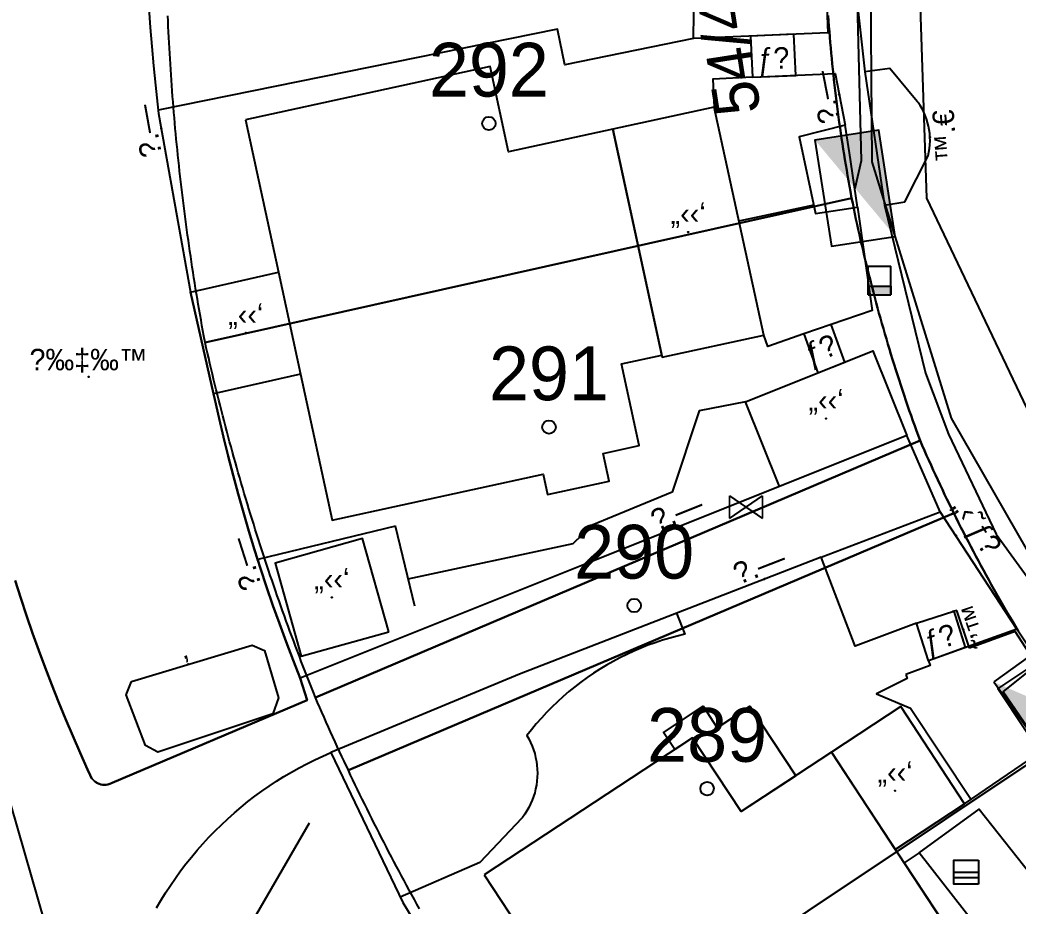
# Model space of a CAD drawing. Header units: metres. Extents: x 218299 to 220222, y 572714 to 574340.
# Drawn here: x 218781.25 to 218818.39, y 573152.47 to 573185.44 of the extents above; entities that cross this region are included whole.
import ezdxf
from ezdxf.enums import TextEntityAlignment as Align

# ---------------------------------------------------------------- set-up
doc = ezdxf.new("R2010")
doc.units = ezdxf.units.M
doc.header["$MEASUREMENT"] = 0
for name, color, linetype in [('1601', 44, 'LANDBORDER'), ('1602', 44, 'Continuous'), ('1603', 44, 'Continuous'), ('6091', 102, 'CABLEUNDEXIST03'), ('6151', 102, 'CABLEUNDEXIST03'), ('6261', 7, 'Continuous'), ('A_POINTS', 2, 'Continuous'), ('M2200', 253, 'Continuous'), ('M2207', 253, 'Continuous'), ('M2220', 253, 'Continuous'), ('M2401', 7, 'Continuous'), ('M2404', 7, 'Continuous'), ('M2407', 253, 'Continuous'), ('M2408', 253, 'Continuous'), ('M2412', 253, 'Continuous'), ('M2420', 253, 'Continuous'), ('M2601', 253, 'Continuous'), ('M2602', 253, 'Continuous'), ('M2605', 253, 'Continuous'), ('M2612', 253, 'Continuous'), ('M2802', 253, 'Continuous'), ('M4609', 253, 'Continuous'), ('M5203', 253, 'Continuous'), ('M5235', 253, 'Continuous')]:
    doc.layers.add(name, color=color, linetype=linetype)
doc.styles.add('HEBTXT', font='HEBTXT')
doc.styles.add('MAVAT_HEBTXT', font='HEBTXT')
doc.linetypes.add('CABLEUNDEXIST03', pattern='A,3.5,[222,elecad.shx,S=0.01,R=0,X=0,Y=0],1.5', length=5)
doc.linetypes.add('LANDBORDER', pattern='A,6.25,[208,elecad.shx,S=0.02,R=0,X=-0.6,Y=0],12.5,[208,elecad.shx,S=0.02,R=180,X=0.6,Y=0],6.25', length=25)

# ---------------------------------------------------------------- blocks, each defined once
blk = doc.blocks.new('6261')
blk.add_lwpolyline([(-2, -1.2), (2, -1.2), (2, 1.2), (-2, 1.2)], close=True)
at = {"color": 0}
blk.add_solid([(2, 1.2), (-2, -1.2), (2, -1.2)], dxfattribs=at)
at = {"color": 0, "style": 'HEBTXT'}
blk.add_attdef('PIL_NAME', (2.689, 2.418), '', height=1.7, dxfattribs=at)
at = {"style": 'HEBTXT'}
blk.add_attdef('CAMUT_MONIM', (2.489, 0.218), '', height=1.7, dxfattribs=at)
at = {"color": 0, "style": 'HEBTXT', "flags": 1}
for tag, p in [('TYPE', (2.585, -1.773)), ('MAP_TYPE', (2.689, -3.782))]:
    blk.add_attdef(tag, p, '', height=1.7, dxfattribs=at)
blk = doc.blocks.new('1603')
at = {"layer": 'A_POINTS'}
blk.add_circle((0, 0), 0.25, dxfattribs=at)
at = {"color": 0, "style": 'HEBTXT'}
blk.add_attdef('PARCEL_NUM', text='', height=2, dxfattribs=at).set_placement((0, 1), align=Align.CENTER)
at = {"color": 0, "style": 'HEBTXT', "flags": 1}
blk.add_attdef('LOT_NUM', text='', height=2, dxfattribs=at).set_placement((0, -2.5), align=Align.CENTER)
blk = doc.blocks.new('M2404')
blk.add_circle((0, 0), 0.025)
at = {"style": 'MAVAT_HEBTXT'}
blk.add_attdef('NAME', text='', height=0.8, dxfattribs=at).set_placement((0, 1.592), align=Align.MIDDLE)
blk = doc.blocks.new('M2408')
blk.add_circle((0, 0), 0.025)
at = {"style": 'MAVAT_HEBTXT'}
blk.add_attdef('NAME', text='', height=0.8, dxfattribs=at).set_placement((0, 1.592), align=Align.MIDDLE)
blk = doc.blocks.new('M2802')
blk.add_circle((0, 0), 0.025)
at = {"style": 'MAVAT_HEBTXT'}
blk.add_attdef('NAME', text='', height=0.8, dxfattribs=at).set_placement((0, 1.592), align=Align.MIDDLE)
blk = doc.blocks.new('M2601')
blk.add_circle((0, 0), 0.025)
at = {"style": 'MAVAT_HEBTXT'}
blk.add_attdef('NAME', text='', height=0.8, dxfattribs=at).set_placement((0, 1.592), align=Align.MIDDLE)
blk = doc.blocks.new('M2605')
blk.add_circle((0, 0), 0.025)
at = {"style": 'MAVAT_HEBTXT'}
blk.add_attdef('NAME', text='', height=0.8, dxfattribs=at).set_placement((0, 1.592), align=Align.MIDDLE)
blk = doc.blocks.new('M2612')
blk.add_circle((0, 0), 0.025)
at = {"style": 'MAVAT_HEBTXT'}
blk.add_attdef('NAME', text='', height=0.8, dxfattribs=at).set_placement((0, 1.592), align=Align.MIDDLE)
blk = doc.blocks.new('M2207')
blk.add_circle((0, 0), 0.025)
at = {"style": 'MAVAT_HEBTXT'}
blk.add_attdef('NAME', text='', height=0.8, dxfattribs=at).set_placement((0, 1.592), align=Align.MIDDLE)
blk = doc.blocks.new('M2412')
blk.add_circle((0, 0), 0.025)
at = {"style": 'MAVAT_HEBTXT'}
blk.add_attdef('NAME', text='', height=0.8, dxfattribs=at).set_placement((0, 1.592), align=Align.MIDDLE)
blk = doc.blocks.new('M5203')
for points in [[(1.54, -1.47), (-1.54, -1.47), (-1.54, 1.47), (1.54, 1.47)], [(1.54, 1.47), (1.54, -1.47)], [(-1.54, 0), (1.54, 0)], [(-1.54, -0.66), (1.54, -0.66)]]:
    blk.add_lwpolyline(points)
at = {"style": 'MAVAT_HEBTXT', "flags": 1}
for tag, p in [('MARK', (0, 3.2)), ('HEIGHT', (0, -3.3)), ('NAME', (0, -5.87))]:
    blk.add_attdef(tag, text='', height=0.8, dxfattribs=at).set_placement(p, align=Align.MIDDLE)
blk = doc.blocks.new('*U89')
at = {"linetype": 'Continuous'}
for p, q in [((-0.845, 0), (-0.845, -0.663)), ((0.845, 0), (0.845, -0.663))]:
    blk.add_line(p, q, dxfattribs=at)
blk.add_solid([(-0.845, 0), (-0.845, -0.663), (0.845, -0.663)], dxfattribs=at)
at = {"linetype": 'Continuous', "extrusion": (0, 0, -1)}
blk.add_solid([(0.845, 0), (-0.845, 0), (-0.845, -0.663)], dxfattribs=at)
blk = doc.blocks.new('M5235')
for points in [[(-0.845, 1.471), (0.845, 1.471)], [(-0.845, -0.663), (-0.845, 1.471)], [(0.845, -0.663), (0.845, 1.471)], [(-0.845, 0), (0.845, 0)], [(-0.845, -0.663), (0.845, -0.663)]]:
    blk.add_lwpolyline(points)
at = {"linetype": 'Continuous'}
blk.add_blockref('*U89', (0, 0), dxfattribs=at)
at = {"style": 'MAVAT_HEBTXT', "flags": 1}
for tag, p in [('MARK', (0, 2.721)), ('HEIGHT', (0, -1.915)), ('NAME', (0, -4.483))]:
    blk.add_attdef(tag, text='', height=0.8, dxfattribs=at).set_placement(p, align=Align.MIDDLE)
blk = doc.blocks.new('M4609')
at = {"const_width": 0.134}
for points in [[(-1.222, -0.844), (-1.222, 0.844)], [(1.222, -0.844), (1.222, 0.844)]]:
    blk.add_lwpolyline(points, dxfattribs=at)
for points in [[(-1.222, -0.844), (1.222, 0.844)], [(-1.222, 0.844), (1.222, -0.844)]]:
    blk.add_lwpolyline(points)
at = {"style": 'MAVAT_HEBTXT', "flags": 1}
for tag, p in [('MARK', (0, 2.801)), ('HEIGHT', (0, -2.8)), ('NAME', (0, -5.368)), ('DIAMETER', (0, -7.936))]:
    blk.add_attdef(tag, text='', height=0.8, dxfattribs=at).set_placement(p, align=Align.MIDDLE)
blk = doc.blocks.new('111')
at = {"layer": 'M2200'}
for points in [[(218789.638, 573181.728, 566.608), (218790.87, 573176.055, 566.551), (218791.693, 573172.269, 566.513), (218792.873, 573166.838, 566.458), (218800.715, 573168.542, 566.608), (218800.879, 573167.787, 563.233), (218803.177, 573168.286, 563.158), (218802.953, 573169.316, 563.308), (218804.293, 573169.607, 563.308), (218803.633, 573172.645, 565.258), (218805.138, 573172.972, 565.183), (218803.309, 573181.386, 565.933), (218803.309, 573181.386, 565.933), (218799.434, 573180.544, 566.683), (218798.747, 573183.707, 566.608)], [(218798.529, 573153.636, 567.105), (218806.897, 573140.908, 566.955), (218814.692, 573146.033, 566.955), (218812.834, 573148.858, 566.955), (218816.153, 573151.04, 565.455), (218811.448, 573158.198, 565.455), (218808.084, 573155.986, 566.955), (218806.28, 573158.731, 566.955)]]:
    blk.add_polyline3d(points, close=True, dxfattribs=at)
at = {"layer": 'M2207'}
for points in [[(218806.315, 573184.75, 563.008), (218806.385, 573190.274, 563.008), (218806.957, 573190.267, 563.008), (218806.968, 573191.079, 563.008), (218811.076, 573191.026, 562.558), (218811.31, 573184.969, 562.708)], [(218803.309, 573181.386, 563.983), (218805.153, 573172.901, 563.983), (218808.927, 573173.721, 563.158), (218807.083, 573182.206, 563.158), (218803.309, 573181.386, 563.983)], [(218787.602, 573175.32, 563.083), (218790.87, 573176.055, 563.083), (218791.693, 573172.269, 563.083), (218788.454, 573171.535, 563.083), (218787.602, 573175.32, 563.083)], [(218808.249, 573171.238, 562.333), (218812.987, 573173.134, 562.558), (218814.249, 573169.982, 562.558), (218814.249, 573169.982, 562.558), (218809.511, 573168.086, 562.333), (218808.249, 573171.238, 562.333)], [(218794.971, 573162.683, 561.63), (218793.995, 573166.15, 561.63), (218790.741, 573165.234, 561.78), (218791.717, 573161.767, 561.78), (218794.971, 573162.683, 561.63)], [(218810.118, 573157.323, 563.73), (218808.084, 573155.986, 564.48), (218806.28, 573158.731, 564.03), (218805.616, 573158.294, 564.03), (218805.195, 573158.934, 563.88), (218806.672, 573159.905, 563.88), (218807.196, 573159.109, 563.88), (218808.416, 573159.911, 563.58)], [(218811.448, 573158.198, 564.33), (218813.826, 573154.579, 564.33), (218816.406, 573156.275, 564.18), (218814.027, 573159.893, 564.18), (218811.448, 573158.198, 564.33)], [(218814.154, 573154.081, 564.105), (218816.073, 573151.162, 563.955), (218816.877, 573151.691, 563.955), (218814.718, 573154.459, 564.105), (218814.154, 573154.081, 564.105)]]:
    blk.add_polyline3d(points, close=True, dxfattribs=at)
at = {"layer": 'M2220', "lineweight": -3}
blk.add_lwpolyline([(218774.37, 573186.638), (218776.842, 573168.879), (218780.638, 573157.17), (218789.139, 573127.642), (218786.928, 573116.773), (218773.805, 573089.891)], dxfattribs=at)
at = {"layer": 'M2401'}
blk.add_polyline3d([(218812.686, 573183.518, 560.381), (218812.686, 573183.518, 560.381), (218813.418, 573178.559, 560.381), (218813.418, 573178.559, 560.381), (218814.185, 573178.672, 560.381), (218815.048, 573180.393, 560.306), (218815.077, 573180.529, 560.306), (218815.099, 573180.666, 560.306), (218815.113, 573180.804, 560.306), (218815.119, 573180.942, 560.306), (218815.117, 573181.081, 560.306), (218815.107, 573181.219, 560.306), (218815.09, 573181.357, 560.306), (218815.064, 573181.493, 560.306), (218815.03, 573181.627, 560.306), (218814.989, 573181.76, 560.306), (218814.94, 573181.889, 560.306), (218814.884, 573182.016, 560.306), (218814.82, 573182.139, 560.306), (218814.75, 573182.259, 560.306), (218814.672, 573182.374, 560.306), (218814.644, 573182.412, 560.306), (218813.621, 573183.635, 560.381), (218812.686, 573183.518, 560.381)], dxfattribs=at)
at = {"layer": 'M2404'}
blk.add_polyline3d([(218812.686, 573183.518, 560.381), (218812.686, 573183.518, 560.381), (218813.418, 573178.559, 560.381), (218813.418, 573178.559, 560.381), (218814.185, 573178.672, 560.381), (218815.048, 573180.393, 560.306), (218815.077, 573180.529, 560.306), (218815.099, 573180.666, 560.306), (218815.113, 573180.804, 560.306), (218815.119, 573180.942, 560.306), (218815.117, 573181.081, 560.306), (218815.107, 573181.219, 560.306), (218815.09, 573181.357, 560.306), (218815.064, 573181.493, 560.306), (218815.03, 573181.627, 560.306), (218814.989, 573181.76, 560.306), (218814.94, 573181.889, 560.306), (218814.884, 573182.016, 560.306), (218814.82, 573182.139, 560.306), (218814.75, 573182.259, 560.306), (218814.672, 573182.374, 560.306), (218814.644, 573182.412, 560.306), (218813.621, 573183.635, 560.381), (218812.686, 573183.518, 560.381)], dxfattribs=at)
at = {"layer": 'M2407'}
for points in [[(218806.315, 573184.75, 560.858), (218801.524, 573183.777, 560.858), (218801.253, 573185.108, 560.858), (218786.393, 573182.093, 561.041)], [(218808.507, 573183.311, 560.933), (218807.038, 573183.247, 561.008), (218807.083, 573182.206, 561.008)], [(218810.421, 573173.771, 560.858), (218809.082, 573173.289, 560.858), (218808.927, 573173.721, 560.858)], [(218808.249, 573171.238, 561.01), (218806.526, 573170.897, 561.01), (218805.522, 573167.878, 560.935), (218802.545, 573166.648, 560.935)], [(218795.701, 573164.652, 560.955), (218801.835, 573165.96, 560.955), (218802.545, 573166.648, 560.935)], [(218795.23, 573166.604, 560.955), (218790.097, 573165.365, 560.805)], [(218805.682, 573163.373, 561.333), (218805.987, 573162.587, 561.333), (218805.71, 573162.519, 561.34), (218805.434, 573162.445, 561.345), (218805.161, 573162.362, 561.349), (218804.89, 573162.272, 561.353), (218804.622, 573162.175, 561.355), (218804.357, 573162.07, 561.356), (218804.094, 573161.957, 561.356), (218803.835, 573161.838, 561.355), (218803.579, 573161.711, 561.353), (218803.327, 573161.578, 561.35), (218803.079, 573161.437, 561.346), (218802.835, 573161.289, 561.341), (218802.595, 573161.135, 561.335), (218802.359, 573160.974, 561.328), (218802.128, 573160.807, 561.32), (218801.902, 573160.634, 561.31), (218801.68, 573160.454, 561.3), (218801.464, 573160.268, 561.289), (218801.253, 573160.076, 561.276), (218801.047, 573159.878, 561.263), (218800.847, 573159.675, 561.249), (218800.653, 573159.467, 561.234), (218800.465, 573159.253, 561.217), (218800.283, 573159.034, 561.2), (218800.114, 573158.819, 561.183), (218800.187, 573158.691, 561.183), (218800.253, 573158.559, 561.183), (218800.311, 573158.424, 561.183), (218800.362, 573158.285, 561.183), (218800.405, 573158.144, 561.183), (218800.441, 573158.001, 561.183), (218800.469, 573157.856, 561.183), (218800.488, 573157.71, 561.183), (218800.5, 573157.563, 561.183), (218800.504, 573157.416, 561.183), (218800.5, 573157.269, 561.183), (218800.488, 573157.122, 561.183), (218800.468, 573156.975, 561.183), (218800.44, 573156.831, 561.183), (218800.405, 573156.688, 561.183), (218800.361, 573156.547, 561.183), (218800.31, 573156.408, 561.183), (218800.252, 573156.273, 561.183), (218800.186, 573156.141, 561.183), (218800.113, 573156.013, 561.183), (218800.034, 573155.889, 561.183), (218799.948, 573155.769, 561.183), (218799.926, 573155.741, 561.183), (218798.361, 573154.09, 561.183), (218795.401, 573152.805, 561.26)], [(218814.219, 573161.095, 561.255), (218814.273, 573160.946, 561.255), (218813.132, 573160.374, 561.255), (218814.392, 573159.839, 561.255), (218816.645, 573156.439, 561.322)], [(218814.718, 573154.459, 561.33), (218816.949, 573156.079, 561.33), (218819.772, 573152.51, 561.255), (218821.521, 573153.702, 561.255)]]:
    blk.add_polyline3d(points, dxfattribs=at)
at = {"layer": 'M2408'}
for points in [[(218786.327, 573152.402, 559.16), (218786.493, 573152.686, 559.183), (218786.667, 573152.966, 559.207), (218786.847, 573153.241, 559.233), (218787.033, 573153.512, 559.26), (218787.226, 573153.778, 559.288), (218787.425, 573154.04, 559.318), (218787.63, 573154.297, 559.348), (218787.841, 573154.548, 559.38), (218788.058, 573154.794, 559.414), (218788.281, 573155.035, 559.449), (218788.51, 573155.271, 559.484), (218788.744, 573155.5, 559.521), (218788.983, 573155.724, 559.56), (218789.228, 573155.942, 559.599), (218789.478, 573156.154, 559.64), (218789.732, 573156.36, 559.681), (218789.992, 573156.559, 559.724), (218790.256, 573156.752, 559.768), (218790.525, 573156.938, 559.813), (218790.798, 573157.118, 559.858), (218791.075, 573157.291, 559.905), (218791.356, 573157.457, 559.953), (218791.641, 573157.616, 560.002), (218791.929, 573157.768, 560.051), (218792.222, 573157.913, 560.102), (218792.517, 573158.051, 560.153), (218792.816, 573158.182, 560.205)], [(218781.077, 573164.582, 559.446), (218781.284, 573163.929, 559.428), (218781.498, 573163.279, 559.41), (218781.721, 573162.631, 559.392), (218781.95, 573161.986, 559.373), (218782.188, 573161.344, 559.355), (218782.432, 573160.704, 559.336), (218782.684, 573160.068, 559.317), (218782.944, 573159.434, 559.297), (218783.211, 573158.804, 559.277), (218783.485, 573158.176, 559.257), (218783.767, 573157.552, 559.237), (218783.865, 573157.34, 559.23), (218783.893, 573157.279, 559.23), (218783.929, 573157.221, 559.23), (218783.972, 573157.169, 559.23), (218784.02, 573157.122, 559.23), (218784.073, 573157.081, 559.23), (218784.131, 573157.046, 559.23), (218784.193, 573157.019, 559.23), (218784.258, 573156.999, 559.23), (218784.324, 573156.987, 559.23), (218784.391, 573156.983, 559.23), (218784.458, 573156.987, 559.23), (218784.525, 573156.999, 559.23), (218784.589, 573157.018, 559.23), (218784.651, 573157.045, 559.23), (218784.679, 573157.061, 559.23), (218791.941, 573160.14, 560.13), (218791.681, 573160.95, 560.205)], [(218815.331, 573209.984, 561.477), (218813.578, 573204.067, 561.177), (218812.551, 573197.854, 560.802), (218812.426, 573194.117, 560.727), (218812.415, 573185.975, 560.352), (218812.686, 573183.518, 560.352)], [(218812.117, 573180.506, 560.343), (218811.96, 573181.532, 560.343)], [(218813.418, 573178.559, 560.352), (218814.948, 573172.302, 560.202), (218815.801, 573170.029, 560.352), (218817.578, 573166.313, 560.352), (218819.387, 573163.816, 560.352)], [(218818.354, 573162.782, 560.306), (218815.497, 573167.148, 560.306), (218814.249, 573169.982, 560.231)]]:
    blk.add_polyline3d(points, dxfattribs=at)
at = {"layer": 'M2412'}
for points in [[(218808.44, 573184.843, 560.933), (218808.507, 573183.311, 560.933), (218810.12, 573183.382, 560.258), (218810.052, 573184.914, 560.333)], [(218810.421, 573173.771, 560.858), (218810.944, 573172.316, 560.858), (218811.946, 573172.717, 560.258), (218811.436, 573174.113, 560.258)], [(218815.065, 573161.6, 561.255), (218814.619, 573163.004, 561.255), (218816.002, 573163.443, 560.355), (218816.431, 573162.091, 560.355), (218815.065, 573161.6, 561.255)]]:
    blk.add_polyline3d(points, close=True, dxfattribs=at)
at = {"layer": 'M2420', "linetype": 'Continuous', "lineweight": -3}
blk.add_lwpolyline([(218912.09, 573155.38), (218895.8, 573144), (218875.8, 573139.62), (218856.59, 573138.38), (218842.41, 573143.88), (218833, 573150.19), (218822.59, 573162.88), (218819.5, 573169.38), (218815, 573178.81), (218814.5, 573193.81), (218817.8, 573205.38), (218819.5, 573209.81), (218823.8, 573220.19), (218836.7, 573234.62), (218842.218, 573241.285)], dxfattribs=at)
at = {"layer": 'M2601'}
for points in [[(218795.947, 573163.634, 561.93), (218795.23, 573166.604, 561.93)], [(218816.11, 573163.477, 562.53), (218816.002, 573163.443, 562.53)], [(218821.012, 573153.418, 562.38), (218823.459, 573155.637, 562.38), (218822.23, 573157.164, 562.38), (218820.704, 573155.948, 562.455), (218817.638, 573160.558, 562.605), (218819.057, 573161.497, 562.53), (218818.284, 573162.687, 562.53), (218816.59, 573162.066, 562.53)], [(218785.399, 573160.834, 561.983), (218789.887, 573162.184, 562.133), (218790.354, 573161.984, 562.133), (218790.865, 573160.225, 561.983), (218790.665, 573159.626, 561.983), (218786.375, 573158.194, 561.983), (218785.918, 573158.452, 561.983), (218785.203, 573160.33, 561.983), (218785.399, 573160.834, 561.983)], [(218815.065, 573161.6, 562.38), (218815.129, 573161.422, 562.38), (218814.219, 573161.095, 562.38)], [(218816.406, 573156.275, 562.605), (218819.329, 573158.273, 562.53)]]:
    blk.add_polyline3d(points, dxfattribs=at)
at = {"layer": 'M2602'}
for points in [[(218812.422, 573178.482, 561.683), (218812.117, 573180.506, 561.683), (218812.117, 573180.506, 561.683)], [(218810.793, 573178.552, 562.433), (218808.006, 573177.96, 562.433)], [(218811.062, 573165.459, 561.855), (218815.497, 573167.148, 561.855), (218815.497, 573167.148, 561.855)]]:
    blk.add_polyline3d(points, dxfattribs=at)
at = {"layer": 'M2605'}
for points in [[(218786.058, 573187.543, 561.383), (218786.079, 573186.581, 561.383), (218786.044, 573185.887, 561.312), (218786.094, 573185.17, 561.269), (218786.152, 573184.453, 561.222), (218786.217, 573183.737, 561.172), (218786.289, 573183.021, 561.117), (218786.368, 573182.307, 561.06), (218786.409, 573181.959, 561.03), (218787.602, 573175.32, 561.03)], [(218808.44, 573184.843, 560.933), (218808.507, 573183.311, 560.933), (218811.587, 573183.447, 560.933), (218811.96, 573181.532, 560.858), (218811.96, 573181.532, 560.858), (218810.251, 573181.099, 560.858), (218810.858, 573178.246, 560.858), (218812.422, 573178.482, 560.858), (218812.966, 573174.629, 560.858), (218810.421, 573173.771, 560.858), (218810.944, 573172.316, 560.858)], [(218802.278, 573165.191, 560.805), (218791.681, 573160.95, 560.805), (218791.416, 573161.624, 560.805), (218791.158, 573162.301, 560.805), (218790.907, 573162.981, 560.805), (218790.665, 573163.663, 560.805), (218790.429, 573164.348, 560.805), (218790.202, 573165.036, 560.805), (218789.982, 573165.726, 560.805), (218789.769, 573166.419, 560.805), (218789.565, 573167.114, 560.805), (218789.368, 573167.811, 560.805), (218789.178, 573168.51, 560.805), (218788.997, 573169.211, 560.805), (218788.823, 573169.915, 560.805), (218788.657, 573170.62, 560.805), (218788.499, 573171.327, 560.805), (218788.454, 573171.535, 560.805)], [(218809.511, 573168.086, 560.785), (218802.278, 573165.191, 560.785)], [(218822.509, 573152.612, 561.255), (218821.521, 573153.702, 561.255), (218823.763, 573155.734, 561.255), (218823.763, 573155.734, 561.255), (218822.279, 573157.37, 561.255), (218822.14, 573157.263, 561.255), (218820.75, 573156.194, 561.255), (218817.846, 573160.442, 561.255), (218819.026, 573161.403, 561.255), (218819.179, 573161.528, 561.255), (218818.354, 573162.782, 561.255), (218818.354, 573162.782, 561.255), (218815.065, 573161.6, 561.255), (218814.619, 573163.004, 561.255), (218812.337, 573162.149, 561.33), (218811.062, 573165.459, 561.405), (218799.838, 573161.106, 561.255), (218792.816, 573158.182, 561.405), (218795.498, 573152.604, 561.255), (218798.95, 573146.941, 561.255)], [(218792.018, 573155.559, 560.025), (218787.629, 573147.987, 559.755), (218786.174, 573145.036, 559.665), (218785.114, 573142.004, 559.485), (218784.924, 573138.219, 559.485), (218785.236, 573134.761, 559.305)]]:
    blk.add_polyline3d(points, dxfattribs=at)
at = {"layer": 'M2612'}
blk.add_polyline3d([(218816.59, 573162.066, 562.53), (218816.11, 573163.477, 562.53)], dxfattribs=at)
at = {"layer": 'M2802'}
for points in [[(218786.044, 573185.887, 560.505), (218786.094, 573185.17, 560.505), (218786.152, 573184.453, 560.505), (218786.217, 573183.737, 560.055), (218786.289, 573183.021, 560.055), (218786.368, 573182.307, 560.055), (218786.409, 573181.959, 560.055), (218787.602, 573175.32, 560.205), (218788.454, 573171.535, 559.98), (218788.499, 573171.327, 559.98), (218788.657, 573170.62, 559.98), (218788.823, 573169.915, 559.98), (218788.997, 573169.211, 559.98), (218789.178, 573168.51, 559.98), (218789.368, 573167.811, 559.98), (218789.565, 573167.114, 559.98), (218789.769, 573166.419, 559.98), (218789.982, 573165.726, 559.98), (218790.092, 573165.381, 559.98), (218790.202, 573165.036, 559.98), (218790.429, 573164.348, 559.98), (218790.665, 573163.663, 559.98), (218790.907, 573162.981, 559.98), (218791.158, 573162.301, 559.98), (218791.416, 573161.624, 560.055), (218791.681, 573160.95, 560.205), (218791.941, 573160.14, 560.13), (218784.679, 573157.061, 559.23), (218784.651, 573157.045, 559.23), (218784.589, 573157.018, 559.23), (218784.525, 573156.999, 559.23), (218784.458, 573156.987, 559.23), (218784.391, 573156.983, 559.23), (218784.324, 573156.987, 559.23), (218784.258, 573156.999, 559.23), (218784.193, 573157.019, 559.23), (218784.131, 573157.046, 559.23), (218784.073, 573157.081, 559.23), (218784.02, 573157.122, 559.23), (218783.972, 573157.169, 559.23), (218783.929, 573157.221, 559.23), (218783.893, 573157.279, 559.23), (218783.865, 573157.34, 559.23), (218783.767, 573157.552, 559.237), (218783.485, 573158.176, 559.257), (218783.211, 573158.804, 559.277), (218782.944, 573159.434, 559.297), (218782.684, 573160.068, 559.317), (218782.432, 573160.704, 559.336), (218782.188, 573161.344, 559.355), (218781.95, 573161.986, 559.373), (218781.721, 573162.631, 559.392), (218781.498, 573163.279, 559.41), (218781.284, 573163.929, 559.428), (218781.077, 573164.582, 559.446)], [(218786.327, 573152.402, 559.16), (218786.493, 573152.686, 559.183), (218786.667, 573152.966, 559.207), (218786.847, 573153.241, 559.233), (218787.033, 573153.512, 559.26), (218787.226, 573153.778, 559.288), (218787.425, 573154.04, 559.318), (218787.63, 573154.297, 559.348), (218787.841, 573154.548, 559.38), (218788.058, 573154.794, 559.414), (218788.281, 573155.035, 559.449), (218788.51, 573155.271, 559.484), (218788.744, 573155.5, 559.521), (218788.983, 573155.724, 559.56), (218789.228, 573155.942, 559.599), (218789.478, 573156.154, 559.64), (218789.732, 573156.36, 559.681), (218789.992, 573156.559, 559.724), (218790.256, 573156.752, 559.768), (218790.525, 573156.938, 559.813), (218790.798, 573157.118, 559.858), (218791.075, 573157.291, 559.905), (218791.356, 573157.457, 559.953), (218791.641, 573157.616, 560.002), (218791.929, 573157.768, 560.051), (218792.222, 573157.913, 560.102), (218792.517, 573158.051, 560.153), (218792.816, 573158.182, 560.205), (218795.498, 573152.604, 560.205), (218798.95, 573146.941, 560.655)]]:
    blk.add_polyline3d(points, dxfattribs=at)
at = {"layer": 'M2207'}
ref = blk.add_blockref('M2207', (218806.118, 573177.554), dxfattribs=dict(at, xscale=0.5, yscale=0.5, zscale=0.5))
ref.add_attrib('NAME', '„‹‹‘', dxfattribs={"layer": '0', "height": 0.8, "style": 'MAVAT_HEBTXT'}).set_placement((218806.118, 573178.179), align=Align.MIDDLE)
ref = blk.add_blockref('M2207', (218789.654, 573173.797), dxfattribs=dict(at, xscale=0.5, yscale=0.5, zscale=0.5))
ref.add_attrib('NAME', '„‹‹‘', dxfattribs={"layer": '0', "height": 0.8, "style": 'MAVAT_HEBTXT'}).set_placement((218789.654, 573174.422), align=Align.MIDDLE)
ref = blk.add_blockref('M2207', (218811.249, 573170.61), dxfattribs=dict(at, xscale=0.5, yscale=0.5, zscale=0.5))
ref.add_attrib('NAME', '„‹‹‘', dxfattribs={"layer": '0', "height": 0.8, "style": 'MAVAT_HEBTXT'}).set_placement((218811.249, 573171.235), align=Align.MIDDLE)
ref = blk.add_blockref('M2207', (218792.856, 573163.958), dxfattribs=dict(at, xscale=0.5, yscale=0.5, zscale=0.5))
ref.add_attrib('NAME', '„‹‹‘', dxfattribs={"layer": '0', "height": 0.8, "style": 'MAVAT_HEBTXT'}).set_placement((218792.856, 573164.583), align=Align.MIDDLE)
ref = blk.add_blockref('M2207', (218813.818, 573156.764), dxfattribs=dict(at, xscale=0.5, yscale=0.5, zscale=0.5))
ref.add_attrib('NAME', '„‹‹‘', dxfattribs={"layer": '0', "height": 0.8, "style": 'MAVAT_HEBTXT'}).set_placement((218813.818, 573157.389), align=Align.MIDDLE)
at = {"layer": 'M2404'}
ref = blk.add_blockref('M2404', (218815.117, 573181.081), dxfattribs=dict(at, xscale=0.5, yscale=0.5, zscale=0.5))
ref.add_attrib('NAME', '™.€', dxfattribs={"layer": '0', "height": 0.8, "rotation": 94.1233, "style": 'MAVAT_HEBTXT'}).set_placement((218815.666, 573181.12), align=Align.MIDDLE)
at = {"layer": 'M2408'}
ref = blk.add_blockref('M2408', (218816.078, 573166.261), dxfattribs=dict(at, xscale=0.5, yscale=0.5, zscale=0.5))
ref.add_attrib('NAME', '„‹˜ƒ\x8e', dxfattribs={"layer": '0', "height": 0.8, "rotation": 303.1945, "style": 'MAVAT_HEBTXT'}).set_placement((218816.792, 573166.557), align=Align.MIDDLE)
at = {"layer": 'M2412'}
ref = blk.add_blockref('M2412', (218810.108, 573183.382), dxfattribs=dict(at, xscale=0.5, yscale=0.5, zscale=0.5))
ref.add_attrib('NAME', 'ƒ\x8e', dxfattribs={"layer": '0', "height": 0.8, "rotation": 2.5196, "style": 'MAVAT_HEBTXT'}).set_placement((218809.295, 573183.909), align=Align.MIDDLE)
ref = blk.add_blockref('M2412', (218811.919, 573172.707), dxfattribs=dict(at, xscale=0.5, yscale=0.5, zscale=0.5))
ref.add_attrib('NAME', 'ƒ\x8e', dxfattribs={"layer": '0', "height": 0.8, "rotation": 21.8121, "style": 'MAVAT_HEBTXT'}).set_placement((218811.081, 573173.09), align=Align.MIDDLE)
ref = blk.add_blockref('M2412', (218815.98, 573163.436), dxfattribs=dict(at, xscale=0.5, yscale=0.5, zscale=0.5))
ref.add_attrib('NAME', 'ƒ\x8e', dxfattribs={"layer": '0', "height": 0.8, "rotation": 17.6329, "style": 'MAVAT_HEBTXT'}).set_placement((218815.507, 573162.34), align=Align.MIDDLE)
at = {"layer": 'M2601'}
ref = blk.add_blockref('M2601', (218787.505, 573161.468), dxfattribs=dict(at, xscale=0.5, yscale=0.5, zscale=0.5))
ref.add_attrib('NAME', '‚', dxfattribs={"layer": '0', "height": 0.8, "rotation": 16.7435, "style": 'MAVAT_HEBTXT'}).set_placement((218787.347, 573161.995), align=Align.MIDDLE)
at = {"layer": 'M2605'}
ref = blk.add_blockref('M2605', (218811.739, 573182.667), dxfattribs=dict(at, xscale=0.5, yscale=0.5, zscale=0.5))
ref.add_attrib('NAME', '\x9a.—', dxfattribs={"layer": '0', "height": 0.8, "rotation": 101.0273, "style": 'MAVAT_HEBTXT'}).set_placement((218811.199, 573182.561), align=Align.MIDDLE)
ref = blk.add_blockref('M2605', (218786.509, 573181.403), dxfattribs=dict(at, xscale=0.5, yscale=0.5, zscale=0.5))
ref.add_attrib('NAME', '\x9a.—', dxfattribs={"layer": '0', "height": 0.8, "rotation": 100.1878, "style": 'MAVAT_HEBTXT'}).set_placement((218785.967, 573181.306), align=Align.MIDDLE)
ref = blk.add_blockref('M2605', (218805.895, 573166.638), dxfattribs=dict(at, xscale=0.5, yscale=0.5, zscale=0.5))
ref.add_attrib('NAME', '\x9a.—', dxfattribs={"layer": '0', "height": 0.8, "rotation": 21.8121, "style": 'MAVAT_HEBTXT'}).set_placement((218805.69, 573167.149), align=Align.MIDDLE)
ref = blk.add_blockref('M2605', (218790.101, 573165.353), dxfattribs=dict(at, xscale=0.5, yscale=0.5, zscale=0.5))
ref.add_attrib('NAME', '\x9a.—', dxfattribs={"layer": '0', "height": 0.8, "rotation": 107.681, "style": 'MAVAT_HEBTXT'}).set_placement((218789.577, 573165.186), align=Align.MIDDLE)
ref = blk.add_blockref('M2605', (218808.956, 573164.643), dxfattribs=dict(at, xscale=0.5, yscale=0.5, zscale=0.5))
ref.add_attrib('NAME', '\x9a.—', dxfattribs={"layer": '0', "height": 0.8, "rotation": 21.1992, "style": 'MAVAT_HEBTXT'}).set_placement((218808.758, 573165.155), align=Align.MIDDLE)
at = {"layer": 'M2612'}
ref = blk.add_blockref('M2612', (218816.35, 573162.771), dxfattribs=dict(at, xscale=0.5, yscale=0.5, zscale=0.5))
ref.add_attrib('NAME', '˜’™', dxfattribs={"layer": '0', "height": 0.8, "rotation": 108.7666, "style": 'MAVAT_HEBTXT'}).set_placement((218816.871, 573162.948), align=Align.MIDDLE)
at = {"layer": 'M2802'}
ref = blk.add_blockref('M2802', (218783.803, 573172.163, 559.605), dxfattribs=dict(at, xscale=0.5, yscale=0.5, zscale=0.5))
ref.add_attrib('NAME', '\x8d‰‡‰™', dxfattribs={"layer": '0', "height": 0.8, "style": 'MAVAT_HEBTXT'}).set_placement((218783.803, 573172.788, 559.605), align=Align.MIDDLE)
at = {"layer": 'M4609', "xscale": 0.5, "yscale": 0.5, "zscale": 0.5}
blk.add_blockref('M4609', (218808.27, 573167.321, 560.493), dxfattribs=at)
at = {"layer": 'M5203', "xscale": 0.3, "yscale": 0.3, "zscale": 0.3}
blk.add_blockref('M5203', (218816.464, 573153.734, 561.33), dxfattribs=at)
at = {"layer": 'M5235', "xscale": 0.5, "yscale": 0.5, "zscale": 0.5}
blk.add_blockref('M5235', (218813.24, 573175.543, 560.27), dxfattribs=at)

msp = doc.modelspace()

# ---------------------------------------------------------------- linework, layer by layer
at = {"layer": '1601'}
msp.add_lwpolyline([(218796.1223, 573152.3692), (218796.025, 573152.544), (218795.9281, 573152.719), (218795.8317, 573152.8942), (218795.7356, 573153.0696), (218795.64, 573153.2452), (218795.5448, 573153.4211), (218795.45, 573153.5972), (218795.3556, 573153.7735), (218795.2616, 573153.9501), (218795.168, 573154.1268), (218795.0749, 573154.3038), (218794.9822, 573154.481), (218794.8899, 573154.6585), (218794.798, 573154.8361), (218794.7065, 573155.0139), (218794.6154, 573155.192), (218794.5248, 573155.3703), (218794.4346, 573155.5488), (218794.3448, 573155.7275), (218794.2554, 573155.9064), (218794.1664, 573156.0855), (218794.0779, 573156.2649), (218793.9898, 573156.4444), (218793.9021, 573156.6242), (218793.8148, 573156.8041), (218793.728, 573156.9843), (218793.6416, 573157.1647), (218793.5556, 573157.3452), (218793.47, 573157.526), (218793.3122, 573157.8619), (218793.2278, 573158.0432), (218793.1438, 573158.2247), (218793.0602, 573158.4064), (218792.977, 573158.5883), (218792.8943, 573158.7704), (218792.812, 573158.9527), (218792.7302, 573159.1351), (218792.6487, 573159.3178), (218792.5677, 573159.5007), (218792.4871, 573159.6837), (218792.407, 573159.867), (218792.3273, 573160.0504), (218792.248, 573160.234), (218792.1567, 573160.4616), (218792.0827, 573160.6474), (218792.0092, 573160.8334), (218791.9361, 573161.0195), (218791.8634, 573161.2059), (218791.7912, 573161.3924), (218791.7194, 573161.579), (218791.6481, 573161.7659), (218791.5771, 573161.9529), (218791.5067, 573162.1401), (218791.4367, 573162.3274), (218791.3671, 573162.5149), (218791.2979, 573162.7026), (218791.2292, 573162.8904), (218791.161, 573163.0784), (218791.0931, 573163.2665), (218791.0258, 573163.4548), (218790.9588, 573163.6433), (218790.8923, 573163.8319), (218790.8263, 573164.0207), (218790.7607, 573164.2097), (218790.6955, 573164.3987), (218790.6308, 573164.588), (218790.5666, 573164.7774), (218790.5027, 573164.9669), (218790.4394, 573165.1566), (218790.3764, 573165.3465), (218790.314, 573165.5365), (218790.2519, 573165.7266), (218790.1903, 573165.9169), (218790.1292, 573166.1073), (218790.0685, 573166.2979), (218790.0083, 573166.4886), (218789.9485, 573166.6794), (218789.8891, 573166.8704), (218789.8303, 573167.0616), (218789.7718, 573167.2528), (218789.7138, 573167.4442), (218789.6563, 573167.6358), (218789.5992, 573167.8275), (218789.5425, 573168.0193), (218789.4864, 573168.2112), (218789.4306, 573168.4033), (218789.3753, 573168.5955), (218789.3205, 573168.7878), (218789.2661, 573168.9803), (218789.2122, 573169.1729), (218789.1587, 573169.3656), (218789.1057, 573169.5585), (218789.0531, 573169.7514), (218789.001, 573169.9445), (218788.9494, 573170.1377), (218788.8982, 573170.3311), (218788.8474, 573170.5245), (218788.7971, 573170.7181), (218788.7473, 573170.9118), (218788.6979, 573171.1056), (218788.649, 573171.2995), (218788.6005, 573171.4936), (218788.5525, 573171.6877), (218788.505, 573171.882), (218788.4579, 573172.0763), (218788.4112, 573172.2708), (218788.365, 573172.4654), (218788.3193, 573172.6601), (218788.274, 573172.8549), (218788.2292, 573173.0499), (218788.1849, 573173.2449), (218788.141, 573173.44), (218788.0958, 573173.6822), (218788.0597, 573173.8789), (218788.024, 573174.0757), (218787.9888, 573174.2725), (218787.954, 573174.4695), (218787.9197, 573174.6665), (218787.8859, 573174.8637), (218787.8525, 573175.0609), (218787.8196, 573175.2581), (218787.7872, 573175.4555), (218787.7552, 573175.6529), (218787.7237, 573175.8504), (218787.6927, 573176.048), (218787.6621, 573176.2456), (218787.632, 573176.4434), (218787.6023, 573176.6411), (218787.5731, 573176.839), (218787.5444, 573177.0369), (218787.5162, 573177.2349), (218787.4884, 573177.433), (218787.461, 573177.6311), (218787.4342, 573177.8293), (218787.4078, 573178.0275), (218787.3819, 573178.2259), (218787.3564, 573178.4242), (218787.3314, 573178.6227), (218787.3069, 573178.8212), (218787.2829, 573179.0197), (218787.2593, 573179.2183), (218787.2362, 573179.417), (218787.2135, 573179.6157), (218787.1913, 573179.8145), (218787.1696, 573180.0133), (218787.1484, 573180.2121), (218787.1276, 573180.4111), (218787.1073, 573180.61), (218787.0874, 573180.809), (218787.068, 573181.0081), (218787.0491, 573181.2072), (218787.0307, 573181.4063), (218787.0127, 573181.6055), (218786.9952, 573181.8048), (218786.9782, 573182.004), (218786.9616, 573182.2034), (218786.9455, 573182.4027), (218786.9299, 573182.6021), (218786.9147, 573182.8015), (218786.9001, 573183.001), (218786.8858, 573183.2005), (218786.8721, 573183.4), (218786.8588, 573183.5996), (218786.846, 573183.7991), (218786.8337, 573183.9988), (218786.8218, 573184.1984), (218786.8104, 573184.3981), (218786.7995, 573184.5978), (218786.789, 573184.7975), (218786.779, 573184.9973), (218786.7695, 573185.197), (218786.7604, 573185.3968), (218786.7518, 573185.5966)], dxfattribs=at)
at = {"layer": '1602'}
for points in [[(218811.3254, 573185.6083), (218811.34, 573185.4088), (218811.3551, 573185.2094), (218811.371, 573185.01), (218811.3875, 573184.8107), (218811.4047, 573184.6114), (218811.4226, 573184.4122), (218811.4411, 573184.2131), (218811.4603, 573184.014), (218811.4801, 573183.815), (218811.5006, 573183.6161), (218811.5218, 573183.4172), (218811.5436, 573183.2184), (218811.5661, 573183.0197), (218811.5892, 573182.821), (218811.6131, 573182.6224), (218811.6375, 573182.4239), (218811.6627, 573182.2255), (218811.6885, 573182.0272), (218811.7149, 573181.8289), (218811.7421, 573181.6308), (218811.7698, 573181.4327), (218811.7983, 573181.2348), (218811.8274, 573181.0369), (218811.8572, 573180.8391), (218811.8876, 573180.6414), (218811.9187, 573180.4439), (218811.9504, 573180.2464), (218811.9828, 573180.049), (218812.0159, 573179.8518), (218812.0496, 573179.6547), (218812.0839, 573179.4576), (218812.119, 573179.2607), (218812.1546, 573179.0639), (218812.2, 573178.819), (218788.141, 573173.44), (218788.0958, 573173.6822), (218788.0597, 573173.8789), (218788.024, 573174.0757), (218787.9888, 573174.2725), (218787.954, 573174.4695), (218787.9197, 573174.6665), (218787.8859, 573174.8637), (218787.8525, 573175.0609), (218787.8196, 573175.2581), (218787.7872, 573175.4555), (218787.7552, 573175.6529), (218787.7237, 573175.8504), (218787.6927, 573176.048), (218787.6621, 573176.2456), (218787.632, 573176.4434), (218787.6023, 573176.6411), (218787.5731, 573176.839), (218787.5444, 573177.0369), (218787.5162, 573177.2349), (218787.4884, 573177.433), (218787.461, 573177.6311), (218787.4342, 573177.8293), (218787.4078, 573178.0275), (218787.3819, 573178.2259), (218787.3564, 573178.4242), (218787.3314, 573178.6227), (218787.3069, 573178.8212), (218787.2829, 573179.0197), (218787.2593, 573179.2183), (218787.2362, 573179.417), (218787.2135, 573179.6157), (218787.1913, 573179.8145), (218787.1696, 573180.0133), (218787.1484, 573180.2121), (218787.1276, 573180.4111), (218787.1073, 573180.61), (218787.0874, 573180.809), (218787.068, 573181.0081), (218787.0491, 573181.2072), (218787.0307, 573181.4063), (218787.0127, 573181.6055), (218786.9952, 573181.8048), (218786.9782, 573182.004), (218786.9616, 573182.2034), (218786.9455, 573182.4027), (218786.9299, 573182.6021), (218786.9147, 573182.8015), (218786.9001, 573183.001), (218786.8858, 573183.2005), (218786.8721, 573183.4), (218786.8588, 573183.5996), (218786.846, 573183.7991), (218786.8337, 573183.9988), (218786.8218, 573184.1984), (218786.8104, 573184.3981), (218786.7995, 573184.5978), (218786.789, 573184.7975), (218786.779, 573184.9973), (218786.7695, 573185.197), (218786.7604, 573185.3968), (218786.7518, 573185.5966)], [(218818.4035, 573162.7127), (218818.3004, 573162.8841), (218818.1979, 573163.0558), (218818.096, 573163.2279), (218817.9947, 573163.4003), (218817.8939, 573163.5731), (218817.7937, 573163.7462), (218817.6941, 573163.9196), (218817.5951, 573164.0933), (218817.4966, 573164.2674), (218817.3987, 573164.4419), (218817.3014, 573164.6166), (218817.2047, 573164.7917), (218817.1086, 573164.967), (218817.013, 573165.1427), (218816.9181, 573165.3188), (218816.8237, 573165.4951), (218816.7299, 573165.6717), (218816.6367, 573165.8487), (218816.5441, 573166.026), (218816.4521, 573166.2036), (218816.3607, 573166.3814), (218816.2699, 573166.5596), (218816.1797, 573166.7381), (218816.09, 573166.9169), (218816.001, 573167.096), (218815.8367, 573167.4302), (218815.7494, 573167.6101), (218815.6626, 573167.7903), (218815.5764, 573167.9707), (218815.4909, 573168.1515), (218815.4059, 573168.3326), (218815.3215, 573168.5139), (218815.2378, 573168.6955), (218815.1546, 573168.8774), (218815.0721, 573169.0596), (218814.9902, 573169.242), (218814.9088, 573169.4248), (218814.8281, 573169.6077), (218814.748, 573169.791), (218814.6142, 573170.1576), (218814.5465, 573170.3458), (218814.4794, 573170.5342), (218814.413, 573170.7229), (218814.3472, 573170.9117), (218814.2821, 573171.1008), (218814.2176, 573171.2901), (218814.1537, 573171.4797), (218814.0904, 573171.6694), (218814.0278, 573171.8593), (218813.9658, 573172.0495), (218813.9044, 573172.2398), (218813.8437, 573172.4304), (218813.7836, 573172.6212), (218813.7242, 573172.8121), (218813.6654, 573173.0033), (218813.6072, 573173.1946), (218813.5496, 573173.3862), (218813.4927, 573173.5779), (218813.4365, 573173.7698), (218813.3808, 573173.9619), (218813.3259, 573174.1542), (218813.2715, 573174.3467), (218813.2178, 573174.5394), (218813.1648, 573174.7322), (218813.1124, 573174.9252), (218813.0606, 573175.1184), (218813.0095, 573175.3117), (218812.959, 573175.5053), (218812.9092, 573175.699), (218812.86, 573175.8928), (218812.8114, 573176.0868), (218812.7635, 573176.281), (218812.7163, 573176.4754), (218812.6697, 573176.6698), (218812.6237, 573176.8645), (218812.5784, 573177.0593), (218812.5338, 573177.2543), (218812.4898, 573177.4493), (218812.4464, 573177.6446), (218812.4037, 573177.84), (218812.3617, 573178.0355), (218812.3203, 573178.2312), (218812.2795, 573178.427), (218812.2394, 573178.6229), (218812.2, 573178.819), (218812.1546, 573179.0639), (218812.119, 573179.2607), (218812.0839, 573179.4576), (218812.0496, 573179.6547), (218812.0159, 573179.8518), (218811.9828, 573180.049), (218811.9504, 573180.2464), (218811.9187, 573180.4439), (218811.8876, 573180.6414), (218811.8572, 573180.8391), (218811.8274, 573181.0369), (218811.7983, 573181.2348), (218811.7698, 573181.4327), (218811.7421, 573181.6308), (218811.7149, 573181.8289), (218811.6885, 573182.0272), (218811.6627, 573182.2255), (218811.6375, 573182.4239), (218811.6131, 573182.6224), (218811.5892, 573182.821), (218811.5661, 573183.0197), (218811.5436, 573183.2184), (218811.5218, 573183.4172), (218811.5006, 573183.6161), (218811.4801, 573183.815), (218811.4603, 573184.014), (218811.4411, 573184.2131), (218811.4226, 573184.4122), (218811.4047, 573184.6114), (218811.3875, 573184.8107), (218811.371, 573185.01), (218811.3551, 573185.2094), (218811.34, 573185.4088), (218811.3254, 573185.6083)], [(218796.1223, 573152.3692), (218796.025, 573152.544), (218795.9281, 573152.719), (218795.8317, 573152.8942), (218795.7356, 573153.0696), (218795.64, 573153.2452), (218795.5448, 573153.4211), (218795.45, 573153.5972), (218795.3556, 573153.7735), (218795.2616, 573153.9501), (218795.168, 573154.1268), (218795.0749, 573154.3038), (218794.9822, 573154.481), (218794.8899, 573154.6585), (218794.798, 573154.8361), (218794.7065, 573155.0139), (218794.6154, 573155.192), (218794.5248, 573155.3703), (218794.4346, 573155.5488), (218794.3448, 573155.7275), (218794.2554, 573155.9064), (218794.1664, 573156.0855), (218794.0779, 573156.2649), (218793.9898, 573156.4444), (218793.9021, 573156.6242), (218793.8148, 573156.8041), (218793.728, 573156.9843), (218793.6416, 573157.1647), (218793.5556, 573157.3452), (218793.47, 573157.526), (218816.001, 573167.096), (218816.09, 573166.9169), (218816.1797, 573166.7381), (218816.2699, 573166.5596), (218816.3607, 573166.3814), (218816.4521, 573166.2036), (218816.5441, 573166.026), (218816.6367, 573165.8487), (218816.7299, 573165.6717), (218816.8237, 573165.4951), (218816.9181, 573165.3188), (218817.013, 573165.1427), (218817.1086, 573164.967), (218817.2047, 573164.7917), (218817.3014, 573164.6166), (218817.3987, 573164.4419), (218817.4966, 573164.2674), (218817.5951, 573164.0933), (218817.6941, 573163.9196), (218817.7937, 573163.7462), (218817.8939, 573163.5731), (218817.9947, 573163.4003), (218818.096, 573163.2279), (218818.1979, 573163.0558), (218818.3004, 573162.8841), (218818.4035, 573162.7127)], [(218820.771, 573159.092), (218800.401, 573145.496)], [(218800.401, 573145.496), (218820.771, 573159.092)]]:
    msp.add_lwpolyline(points, dxfattribs=at)
for points in [[(218792.248, 573160.234), (218792.1567, 573160.4616), (218792.0827, 573160.6474), (218792.0092, 573160.8334), (218791.9361, 573161.0195), (218791.8634, 573161.2059), (218791.7912, 573161.3924), (218791.7194, 573161.579), (218791.6481, 573161.7659), (218791.5771, 573161.9529), (218791.5067, 573162.1401), (218791.4367, 573162.3274), (218791.3671, 573162.5149), (218791.2979, 573162.7026), (218791.2292, 573162.8904), (218791.161, 573163.0784), (218791.0931, 573163.2665), (218791.0258, 573163.4548), (218790.9588, 573163.6433), (218790.8923, 573163.8319), (218790.8263, 573164.0207), (218790.7607, 573164.2097), (218790.6955, 573164.3987), (218790.6308, 573164.588), (218790.5666, 573164.7774), (218790.5027, 573164.9669), (218790.4394, 573165.1566), (218790.3764, 573165.3465), (218790.314, 573165.5365), (218790.2519, 573165.7266), (218790.1903, 573165.9169), (218790.1292, 573166.1073), (218790.0685, 573166.2979), (218790.0083, 573166.4886), (218789.9485, 573166.6794), (218789.8891, 573166.8704), (218789.8303, 573167.0616), (218789.7718, 573167.2528), (218789.7138, 573167.4442), (218789.6563, 573167.6358), (218789.5992, 573167.8275), (218789.5425, 573168.0193), (218789.4864, 573168.2112), (218789.4306, 573168.4033), (218789.3753, 573168.5955), (218789.3205, 573168.7878), (218789.2661, 573168.9803), (218789.2122, 573169.1729), (218789.1587, 573169.3656), (218789.1057, 573169.5585), (218789.0531, 573169.7514), (218789.001, 573169.9445), (218788.9494, 573170.1377), (218788.8982, 573170.3311), (218788.8474, 573170.5245), (218788.7971, 573170.7181), (218788.7473, 573170.9118), (218788.6979, 573171.1056), (218788.649, 573171.2995), (218788.6005, 573171.4936), (218788.5525, 573171.6877), (218788.505, 573171.882), (218788.4579, 573172.0763), (218788.4112, 573172.2708), (218788.365, 573172.4654), (218788.3193, 573172.6601), (218788.274, 573172.8549), (218788.2292, 573173.0499), (218788.1849, 573173.2449), (218788.141, 573173.44), (218812.2, 573178.819), (218812.2394, 573178.6229), (218812.2795, 573178.427), (218812.3203, 573178.2312), (218812.3617, 573178.0355), (218812.4037, 573177.84), (218812.4464, 573177.6446), (218812.4898, 573177.4493), (218812.5338, 573177.2543), (218812.5784, 573177.0593), (218812.6237, 573176.8645), (218812.6697, 573176.6698), (218812.7163, 573176.4754), (218812.7635, 573176.281), (218812.8114, 573176.0868), (218812.86, 573175.8928), (218812.9092, 573175.699), (218812.959, 573175.5053), (218813.0095, 573175.3117), (218813.0606, 573175.1184), (218813.1124, 573174.9252), (218813.1648, 573174.7322), (218813.2178, 573174.5394), (218813.2715, 573174.3467), (218813.3259, 573174.1542), (218813.3808, 573173.9619), (218813.4365, 573173.7698), (218813.4927, 573173.5779), (218813.5496, 573173.3862), (218813.6072, 573173.1946), (218813.6654, 573173.0033), (218813.7242, 573172.8121), (218813.7836, 573172.6212), (218813.8437, 573172.4304), (218813.9044, 573172.2398), (218813.9658, 573172.0495), (218814.0278, 573171.8593), (218814.0904, 573171.6694), (218814.1537, 573171.4797), (218814.2176, 573171.2901), (218814.2821, 573171.1008), (218814.3472, 573170.9117), (218814.413, 573170.7229), (218814.4794, 573170.5342), (218814.5465, 573170.3458), (218814.6142, 573170.1576), (218814.748, 573169.791)], [(218793.47, 573157.526), (218793.3122, 573157.8619), (218793.2278, 573158.0432), (218793.1438, 573158.2247), (218793.0602, 573158.4064), (218792.977, 573158.5883), (218792.8943, 573158.7704), (218792.812, 573158.9527), (218792.7302, 573159.1351), (218792.6487, 573159.3178), (218792.5677, 573159.5007), (218792.4871, 573159.6837), (218792.407, 573159.867), (218792.3273, 573160.0504), (218792.248, 573160.234), (218814.748, 573169.791), (218814.8281, 573169.6077), (218814.9088, 573169.4248), (218814.9902, 573169.242), (218815.0721, 573169.0596), (218815.1546, 573168.8774), (218815.2378, 573168.6955), (218815.3215, 573168.5139), (218815.4059, 573168.3326), (218815.4909, 573168.1515), (218815.5764, 573167.9707), (218815.6626, 573167.7903), (218815.7494, 573167.6101), (218815.8367, 573167.4302), (218816.001, 573167.096)]]:
    msp.add_lwpolyline(points, close=True, dxfattribs=at)
at = {"layer": '6091'}
msp.add_lwpolyline([(218849.5349, 573138.5554), (218841.1289, 573142.2477), (218838.3272, 573143.931), (218833.1793, 573147.368), (218826.4101, 573154.447), (218821.1638, 573161.4871), (218815.914, 573170.6289), (218812.963, 573180.1707), (218812.8405, 573196.1046), (218814.1908, 573205.9448), (218815.7985, 573210.3046), (218818.3516, 573216.4375), (218820.7282, 573221.0332), (218825.647, 573227.5599), (218835.0264, 573237.1906), (218820.1296, 573253.7725), (218817.8897, 573254.4262), (218816.9363, 573254.1437), (218816.9388, 573253.7201), (218816.6082, 573253.7266), (218816.6113, 573253.8755)], dxfattribs=at)
at = {"layer": '6151'}
msp.add_lwpolyline([(218812.3287, 573179.1844), (218812.5618, 573180.2106), (218812.1748, 573195.8334), (218811.1652, 573196.238)], dxfattribs=at)

# ---------------------------------------------------------------- block references
msp.add_blockref('111', (0, 0))
at = {"layer": '1603'}
for p, values in [((218798.7007, 573181.5941), {'PARCEL_NUM': '292'}), ((218800.9362, 573170.2951), {'PARCEL_NUM': '291'}), ((218804.1074, 573163.6574), {'PARCEL_NUM': '290'}), ((218806.8209, 573156.8416), {'PARCEL_NUM': '289'})]:
    msp.add_blockref('1603', p, dxfattribs=at).add_auto_attribs(values)
at = {"layer": '6261'}
ref = msp.add_blockref('6261', (218812.3287, 573179.1844), dxfattribs=dict(at, rotation=98.8299999999695))
ref.add_attrib('PIL_NAME', '54/4', (218808.8264, 573182.0414), dxfattribs={"layer": '0', "color": 0, "height": 1.7, "rotation": 98.83, "style": 'HEBTXT'})
ref = msp.add_blockref('6261', (218819.63, 573159.889), dxfattribs=dict(at, rotation=305.7399999999056))
ref.add_attrib('PIL_NAME', '1116/6', (218824.0461, 573158.9265), dxfattribs={"layer": '0', "color": 0, "height": 1.7, "rotation": 305.74, "style": 'HEBTXT'})

doc.saveas('drawing.dxf')
